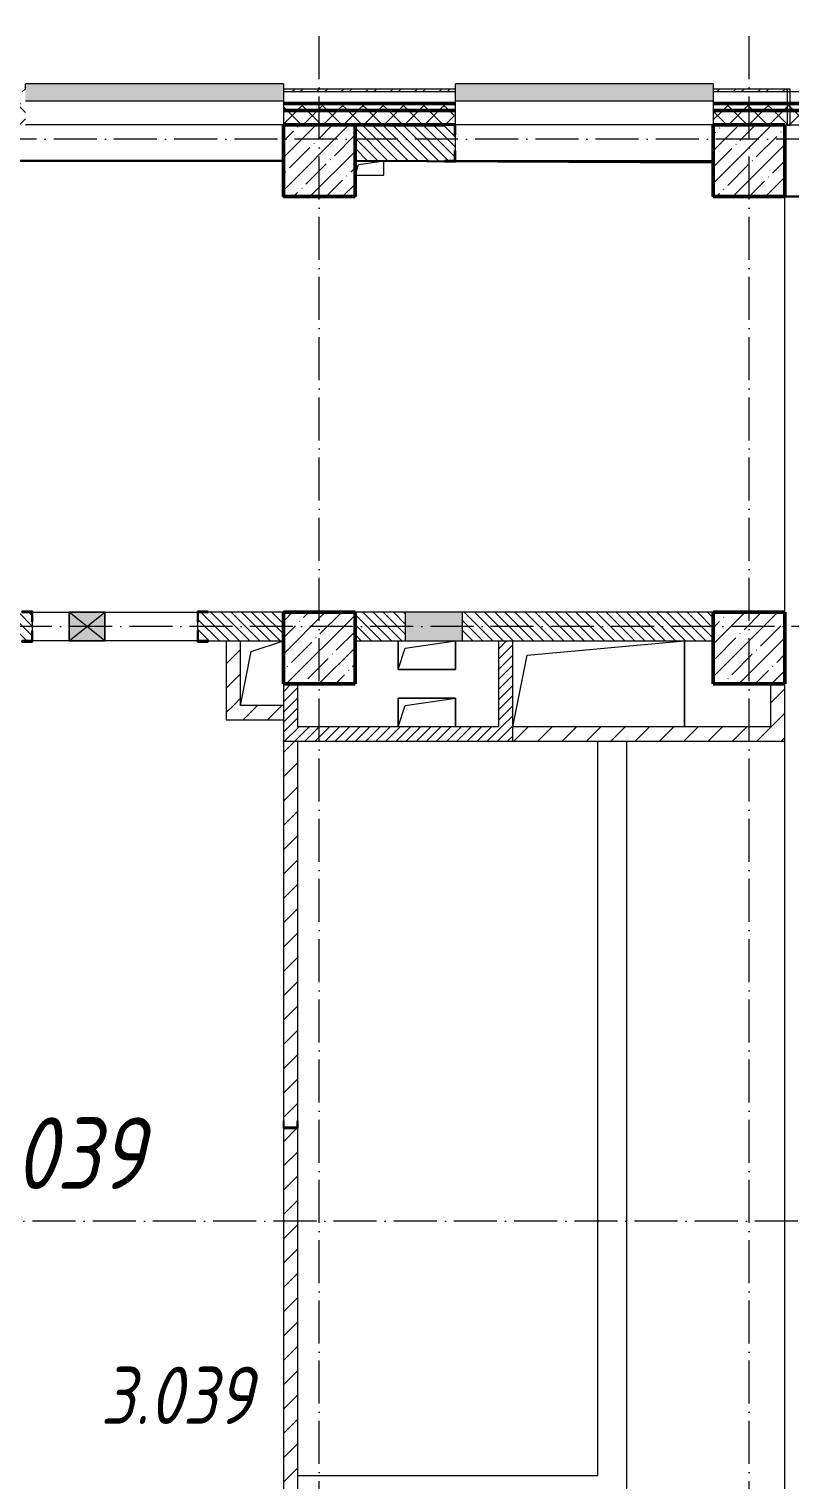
# Model space of a CAD drawing. Header units: millimetres. Extents: x -213536 to 1564669, y 70501 to 942238.
# Drawn here: x 726397 to 731707, y 286307 to 296432 of the extents above; entities that cross this region are included whole.
import ezdxf

# ---------------------------------------------------------------- set-up
doc = ezdxf.new("R2010")
doc.units = ezdxf.units.MM
doc.linetypes.add('50_200_ШТРИХ_1Т_ш5_п1_п1_', pattern=[700, 500, -100, 0, -100])
for name, color, linetype, lineweight in [('3) ЖБ 4м', 3, 'Continuous', 30), ('3.1) ЖБ окна 1.2 м', 102, 'Continuous', 30), ('A-DETL-GENF-OTLN', 7, 'Continuous', 9), ('A-FLOR-____-OTLN', 7, 'Continuous', 9), ('A-GENM-____-MCUT', 7, 'Continuous', 25), ('A-GENM-____-OTLN', 7, 'Continuous', 9), ('A-GENM-____-OTLN-1', 7, 'Continuous', 25), ('A-GLAZ-____-OTLN', 7, 'Continuous', 9), ('A-WALL-____-MCUT-2', 7, 'Continuous', 50), ('A-WALL-____-MCUT-3', 7, 'Continuous', 9), ('A-WALL-____-OTLN', 7, 'Continuous', 9), ('A-WALL-____-PATT-1', 7, 'Continuous', 9), ('A-WALL-FNSH-MCUT-1', 7, 'Continuous', 9), ('I-WALL-____-OTLN', 7, 'Continuous', 9), ('S-COLS-____-MCUT', 7, 'Continuous', 50), ('S-COLS-____-OTLN', 7, 'Continuous', 9), ('S-GRID-____-OTLN-1', 7, '50_200_ШТРИХ_1Т_ш5_п1_п1_', 9), ('Марки помещений', 7, 'Continuous', 9)]:
    doc.layers.add(name, color=color, linetype=linetype, lineweight=lineweight)
doc.layers.add('A-GLAZ-____-OTLN-1', color=7, linetype='Continuous', lineweight=9, true_color=0xc0c0c0)
doc.styles.add('ISOCPEUR_I_2', font='isocpeui.ttf', dxfattribs={"width": 0.85, "height": 2.3})
pattern_1 = [(45, (693371.93, 286281.11), (-84.8528, 84.8528), [])]
pattern_2 = [(45, (693371.93, 286281.11), (-70.71068, 70.71068), []), (135, (693371.93, 286281.11), (-70.71068, -70.71068), [])]
pattern_3 = [(135, (693371.93, 286281.11), (-35.35534, -35.35534), [])]
pattern_4 = [(45, (693371.93, 286281.11), (-35.35534, 35.35534), [])]

# ---------------------------------------------------------------- blocks, each defined once
blk = doc.blocks.new('BSC_Колонна _Прямоугольная - 500х500-V73-АР1_План отверстий 3 этажа в осях 1-64_А-ГГ')
at = {"layer": 'S-COLS-____-OTLN'}
h = blk.add_hatch(dxfattribs=at)
h.set_pattern_fill('FP_110', color=256, style=0, pattern_type=2)
h.set_pattern_definition([(45, (-38050, -5831.04), (-114.04925, 114.04925), []), (45, (-37935.95, -5831.04), (-114.04925, 114.04925), [201.613, -40.323, 3.353, -36.97])])
h.paths.add_polyline_path([(-250, -250), (250, -250), (250, 250), (-250, 250)], flags=0)
at = {"layer": 'S-COLS-____-MCUT'}
for p, q in [((250, 250), (-250, 250)), ((-250, 250), (-250, -250)), ((250, -250), (250, 250)), ((-250, -250), (250, -250))]:
    blk.add_line(p, q, dxfattribs=at)
blk = doc.blocks.new('BSC_Колонна _Прямоугольная - 500х500-V114-АР1_План отверстий 3 этажа в осях 1-64_А-ГГ')
at = {"layer": 'S-COLS-____-OTLN'}
h = blk.add_hatch(dxfattribs=at)
h.set_pattern_fill('FP_137', color=256, style=0, pattern_type=2)
h.set_pattern_definition([(45, (-35050, -5831.04), (-114.04925, 114.04925), []), (45, (-34935.95, -5831.04), (-114.04925, 114.04925), [201.613, -40.323, 3.353, -36.97])])
h.paths.add_polyline_path([(-250, -250), (250, -250), (250, 250), (-250, 250)], flags=0)
at = {"layer": 'S-COLS-____-MCUT'}
for p, q in [((250, 250), (-250, 250)), ((-250, 250), (-250, -250)), ((250, -250), (250, 250)), ((-250, -250), (250, -250))]:
    blk.add_line(p, q, dxfattribs=at)
blk = doc.blocks.new('BSC_Колонна _Прямоугольная - 500х500-V115-АР1_План отверстий 3 этажа в осях 1-64_А-ГГ')
at = {"layer": 'S-COLS-____-OTLN'}
h = blk.add_hatch(dxfattribs=at)
h.set_pattern_fill('FP_138', color=256, style=0, pattern_type=2)
h.set_pattern_definition([(45, (-38050, -9231.04), (-114.04925, 114.04925), []), (45, (-37935.95, -9231.04), (-114.04925, 114.04925), [201.613, -40.323, 3.353, -36.97])])
h.paths.add_polyline_path([(-250, -250), (250, -250), (250, 250), (-250, 250)], flags=0)
at = {"layer": 'S-COLS-____-MCUT'}
for p, q in [((250, 250), (-250, 250)), ((-250, 250), (-250, -250)), ((250, -250), (250, 250)), ((-250, -250), (250, -250))]:
    blk.add_line(p, q, dxfattribs=at)
blk = doc.blocks.new('Фахверк_СКБ_Уголок - 250_2700-27497298-АР1_План отверстий 3 этажа в осях 1-64_А-ГГ')
at = {"layer": 'A-GENM-____-MCUT'}
for p, q in [((200, 181), (125, 181)), ((125, 181), (125, 106)), ((125, 106), (131, 106)), ((131, 106), (131, 175)), ((131, 175), (200, 175)), ((200, 175), (200, 181)), ((131, -6), (125, -6)), ((125, -6), (125, -81)), ((125, -81), (200, -81)), ((131, -75), (131, -6)), ((200, -75), (131, -75)), ((200, -81), (200, -75))]:
    blk.add_line(p, q, dxfattribs=at)
blk = doc.blocks.new('154_Фахверк_СКБ_Швеллер - Тип_100_3550-28487752-АР1_План отверстий 3 этажа в осях 1-64_А-ГГ')
at = {"layer": 'A-GENM-____-MCUT'}
for p, q in [((175, 50), (125, 50)), ((125, 50), (125, -50)), ((128, 47), (175, 47)), ((128, -47), (128, 47)), ((175, 47), (175, 50)), ((125, -50), (175, -50)), ((175, -47), (128, -47)), ((175, -50), (175, -47))]:
    blk.add_line(p, q, dxfattribs=at)
blk = doc.blocks.new('154_Стойка_СКБ_Уголок - СМ-2180_200-28268025-АР1_План отверстий 3 этажа в осях 1-64_А-ГГ')
at = {"layer": 'A-GENM-____-MCUT'}
for p, q in [((125, 156), (125, 81)), ((200, 156), (125, 156)), ((131, 81), (131, 150)), ((131, 150), (200, 150)), ((200, 150), (200, 156)), ((125, 81), (131, 81)), ((131, 19), (125, 19)), ((125, 19), (125, -56)), ((131, -50), (131, 19)), ((125, -56), (200, -56)), ((200, -50), (131, -50)), ((200, -56), (200, -50))]:
    blk.add_line(p, q, dxfattribs=at)
blk = doc.blocks.new('AR_Отверстие Ниша - Лючок-32404336-АР1_План отверстий 3 этажа в осях 1-64_А-ГГ')
at = {"layer": 'A-GLAZ-____-OTLN'}
blk.add_hatch(color=256, dxfattribs=at).paths.add_polyline_path([(-200, 100), (-200, -100), (200, -100), (200, 100)], flags=0)
for p, q in [((200, 100), (-200, 100)), ((-200, 100), (-200, -100)), ((200, -100), (200, 100)), ((-200, -100), (200, -100))]:
    blk.add_line(p, q, dxfattribs=at)
blk = doc.blocks.new('AR_Отверстие прямоугольное _в плите_ - AR_Отверстие прямоугольное _в плите_-30459223-АР1_План отверстий 3 этажа в осях 1-64_А-ГГ')
at = {"layer": 'A-GENM-____-OTLN'}
for p, q in [((-200, 100), (-200, -100)), ((-200, -100), (-150, 50)), ((-150, 50), (200, 100)), ((200, -100), (200, 100)), ((-200, -100), (200, -100))]:
    blk.add_line(p, q, dxfattribs=at)
blk = doc.blocks.new('AR_Отверстие прямоугольное _в плите_ - AR_Отверстие прямоугольное _в плите_-V181-АР1_План отверстий 3 этажа в осях 1-64_А-ГГ')
at = {"layer": 'A-GENM-____-OTLN'}
for p, q in [((-100, -50), (-75, 25)), ((-75, 25), (100, 50)), ((100, -50), (100, 50)), ((-100, -50), (100, -50))]:
    blk.add_line(p, q, dxfattribs=at)
blk = doc.blocks.new('AR_Отверстие прямоугольное _в плите_ - AR_Отверстие прямоугольное _в плите_-V191-АР1_План отверстий 3 этажа в осях 1-64_А-ГГ')
at = {"layer": 'A-GENM-____-OTLN'}
for p, q in [((200, 100), (-200, 100)), ((-200, 100), (-200, -100)), ((-200, -100), (-150, 50)), ((-150, 50), (200, 100)), ((200, -100), (200, 100))]:
    blk.add_line(p, q, dxfattribs=at)
blk = doc.blocks.new('AR_Отверстие прямоугольное _в плите_ - AR_Отверстие прямоугольное _в плите_-V196-АР1_План отверстий 3 этажа в осях 1-64_А-ГГ')
at = {"layer": 'A-GENM-____-OTLN'}
for p, q in [((-75, 150), (150, 225)), ((-150, -225), (-75, 150))]:
    blk.add_line(p, q, dxfattribs=at)
blk = doc.blocks.new('AR_Отверстие прямоугольное _в плите_ - AR_Отверстие прямоугольное _в плите_-V205-АР1_План отверстий 3 этажа в осях 1-64_А-ГГ')
at = {"layer": 'A-GENM-____-OTLN'}
for p, q in [((-500, 200), (600, 300)), ((600, -300), (600, 300)), ((-600, -300), (-500, 200))]:
    blk.add_line(p, q, dxfattribs=at)
blk = doc.blocks.new('Отлив_СКБ - Отлив витража_120_НВФ-31885687-АР1_План отверстий 3 этажа в осях 1-64_А-ГГ')
at = {"layer": 'A-GLAZ-____-OTLN-1'}
for points in [[(0, 0), (0, -2), (1800, -2), (1800, 0), (534, 0)], [(0, -2), (0, -120), (1800, -120), (1800, -2), (534, -2)]]:
    blk.add_hatch(color=256, dxfattribs=at).paths.add_polyline_path(points, flags=0)
at = {"layer": 'A-GLAZ-____-OTLN'}
for p, q in [((0, 0), (1800, 0)), ((1800, -2), (0, -2)), ((0, -120), (0, -83)), ((1800, -83), (1800, -120)), ((0, -120), (1800, -120))]:
    blk.add_line(p, q, dxfattribs=at)
blk = doc.blocks.new('Стены 4 - Стены 4-31195499-АР1_План отверстий 3 этажа в осях 1-64_А-ГГ')
at = {"layer": 'A-WALL-____-MCUT-3'}
for p, q in [((-1799, 41030), (-1799, 41010)), ((-1549, 41030), (-1799, 41030)), ((-1799, 41010), (-1549, 41010)), ((-1549, 41010), (-1549, 41030))]:
    blk.add_line(p, q, dxfattribs=at)
blk = doc.blocks.new('AR_Отверстие прямоугольное _в стене__БезПР - AR_Отверстие прямоугольное _в стене__БезПР-36427681-АР1_План отверстий 3 этажа в осях 1-64_А-ГГ')
at = {"layer": 'A-GLAZ-____-OTLN'}
blk.add_hatch(color=256, dxfattribs=at).paths.add_polyline_path([(125, 100), (-125, 100), (-125, -100), (125, -100)], flags=0)
at = {"layer": 'A-DETL-GENF-OTLN'}
for p, q in [((-125, -100), (-125, 100)), ((-125, 100), (125, 100)), ((125, 100), (-125, -100)), ((-125, 100), (125, -100)), ((125, 100), (-125, 100)), ((-125, 100), (-125, -100)), ((125, 100), (125, -100)), ((125, -100), (125, 100)), ((125, -100), (-125, -100)), ((-125, -100), (125, -100))]:
    blk.add_line(p, q, dxfattribs=at)
at = {"layer": 'A-GLAZ-____-OTLN'}
blk.add_line((125, 100), (-125, 100), dxfattribs=at)

msp = doc.modelspace()

# ---------------------------------------------------------------- hatches: boundary and pattern name
at = {"layer": 'A-WALL-____-PATT-1'}
h = msp.add_hatch(dxfattribs=at)
h.set_pattern_fill('FP_3', color=256, style=0, pattern_type=2)
h.set_pattern_definition([(45, (693371.93, 286281.11), (-85.5366, 85.5366), []), (45, (693428.95, 286281.11), (-85.5366, 85.5366), [])])
h.paths.add_polyline_path([(731686.9, 295992.2), (731686.9, 296012.2), (731171.9, 296012.2), (731171.9, 295992.2)], flags=0)
h.paths.add_polyline_path([(728171.9, 295992.2), (729371.9, 295992.2), (729371.9, 296012.2), (728171.9, 296012.2)], flags=0)
h.paths.add_polyline_path([(726371.9, 295992.2), (726371.9, 296012.2), (725171.9, 296012.2), (725172.6, 295992.2)], flags=0)
h.paths.add_polyline_path([(723371.9, 295992.2), (723371.9, 296012.2), (722171.9, 296012.2), (722171.9, 295992.2)], flags=0)
h.paths.add_polyline_path([(720371.9, 295992.2), (720371.9, 296012.2), (717221.9, 296012.2), (717221.9, 295992.2), (718102.8, 295992.2)], flags=0)
h = msp.add_hatch(dxfattribs=at)
h.set_pattern_fill('FP_1', color=256, style=0, pattern_type=2)
h.set_pattern_definition(pattern_2)
h.paths.add_polyline_path([(767721.9, 295862.2), (767721.9, 295912.2), (761371.9, 295912.2), (761371.9, 295862.2), (767591.8, 295862.2)], flags=0)
h.paths.add_polyline_path([(753452, 295862.2), (753571.9, 295862.2), (753571.9, 295912.2), (752371.9, 295912.2), (752371.9, 295862.2)], flags=0)
h.paths.add_polyline_path([(750571.9, 295862.2), (750571.9, 295912.2), (749371.9, 295912.2), (749371.9, 295862.2), (749917.1, 295862.2)], flags=0)
h.paths.add_polyline_path([(747571.9, 295862.2), (747571.9, 295912.2), (746371.9, 295912.2), (746371.9, 295862.2), (746382.2, 295862.2)], flags=0)
h.paths.add_polyline_path([(744571.9, 295862.2), (744571.9, 295912.2), (743371.9, 295912.2), (743371.9, 295862.2)], flags=0)
h.paths.add_polyline_path([(740371.9, 295862.2), (741571.9, 295862.2), (741571.9, 295912.2), (740371.9, 295912.2)], flags=0)
h.paths.add_polyline_path([(738571.9, 295862.2), (738571.9, 295912.2), (737371.9, 295912.2), (737371.9, 295862.2), (737544.9, 295862.2)], flags=0)
h.paths.add_polyline_path([(735571.9, 295862.2), (735571.9, 295912.2), (734371.9, 295912.2), (734371.9, 295862.2)], flags=0)
h.paths.add_polyline_path([(732242.5, 295862.2), (732571.9, 295862.2), (732571.9, 295912.2), (731171.9, 295912.2), (731171.9, 295862.2)], flags=0)
h.paths.add_polyline_path([(728171.9, 295862.2), (729371.9, 295862.2), (729371.9, 295912.2), (728171.9, 295912.2)], flags=0)
h.paths.add_polyline_path([(726371.9, 295862.2), (726371.9, 295912.2), (725171.9, 295912.2), (725172.6, 295862.2)], flags=0)
h.paths.add_polyline_path([(723371.9, 295862.2), (723371.9, 295912.2), (722171.9, 295912.2), (722171.9, 295862.2)], flags=0)
h.paths.add_polyline_path([(720371.9, 295862.2), (720371.9, 295912.2), (717201.9, 295912.2), (717201.9, 295862.2), (718102.8, 295862.2)], flags=0)
h = msp.add_hatch(dxfattribs=at)
h.set_pattern_fill('FP_1', color=256, style=0, pattern_type=2)
h.set_pattern_definition(pattern_2)
h.paths.add_polyline_path([(767721.9, 295762.2), (767721.9, 295862.2), (761371.9, 295862.2), (761371.9, 295768.2), (761446.9, 295768.2), (761446.9, 295762.2), (767591.8, 295762.2)], flags=0)
h.paths.add_polyline_path([(753452, 295762.2), (753496.9, 295762.2), (753496.9, 295768.2), (753571.9, 295768.2), (753571.9, 295862.2), (752371.9, 295862.2), (752371.9, 295768.2), (752446.9, 295768.2), (752446.9, 295762.2), (753221.9, 295762.2)], flags=0)
h.paths.add_polyline_path([(750496.9, 295762.2), (750496.9, 295768.2), (750571.9, 295768.2), (750571.9, 295862.2), (749371.9, 295862.2), (749371.9, 295768.2), (749446.9, 295768.2), (749446.9, 295762.2), (749917.1, 295762.2)], flags=0)
h.paths.add_polyline_path([(747496.9, 295762.2), (747496.9, 295768.2), (747571.9, 295768.2), (747571.9, 295862.2), (746371.9, 295862.2), (746371.9, 295768.2), (746446.9, 295768.2), (746446.9, 295762.2), (747221.9, 295762.2)], flags=0)
h.paths.add_polyline_path([(744496.9, 295762.2), (744496.9, 295768.2), (744571.9, 295768.2), (744571.9, 295862.2), (743371.9, 295862.2), (743371.9, 295768.2), (743446.9, 295768.2), (743446.9, 295762.2), (743721.9, 295762.2)], flags=0)
h.paths.add_polyline_path([(741496.9, 295762.2), (741496.9, 295768.2), (741571.9, 295768.2), (741571.9, 295862.2), (740371.9, 295862.2), (740371.9, 295768.2), (740446.9, 295768.2), (740446.9, 295762.2), (741079.8, 295762.2)], flags=0)
h.paths.add_polyline_path([(737446.9, 295762.2), (738496.9, 295762.2), (738496.9, 295768.2), (738571.9, 295768.2), (738571.9, 295862.2), (737371.9, 295862.2), (737371.9, 295768.2), (737446.9, 295768.2)], flags=0)
h.paths.add_polyline_path([(734721.9, 295762.2), (735496.9, 295762.2), (735496.9, 295768.2), (735571.9, 295768.2), (735571.9, 295862.2), (734371.9, 295862.2), (734371.9, 295768.2), (734446.9, 295768.2), (734446.9, 295762.2)], flags=0)
h.paths.add_polyline_path([(732242.5, 295762.2), (732496.9, 295762.2), (732496.9, 295768.2), (732571.9, 295768.2), (732571.9, 295862.2), (731171.9, 295862.2), (731171.9, 295762.2), (732221.9, 295762.2)], flags=0)
h.paths.add_polyline_path([(728707.5, 295762.2), (729296.9, 295762.2), (729296.9, 295768.2), (729371.9, 295768.2), (729371.9, 295862.2), (728171.9, 295862.2), (728171.9, 295762.2), (728671.9, 295762.2)], flags=0)
h.paths.add_polyline_path([(726296.9, 295762.2), (726296.9, 295768.2), (726371.9, 295768.2), (726371.9, 295862.2), (725171.9, 295862.2), (725172.6, 295768.2), (725246.9, 295768.2), (725246.9, 295762.2)], flags=0)
h.paths.add_polyline_path([(723296.9, 295762.2), (723296.9, 295768.2), (723371.9, 295768.2), (723371.9, 295862.2), (722171.9, 295862.2), (722171.9, 295762.2), (722671.9, 295762.2)], flags=0)
h.paths.add_polyline_path([(720296.9, 295762.2), (720296.9, 295768.2), (720371.9, 295768.2), (720371.9, 295862.2), (717201.9, 295862.2), (717201.9, 295762.2), (719671.9, 295762.2)], flags=0)
h = msp.add_hatch(dxfattribs=at)
h.set_pattern_fill('FP_6', color=256, style=0, pattern_type=2)
h.set_pattern_definition(pattern_3)
h.paths.add_polyline_path([(728671.9, 295512.2), (729365.9, 295512.2), (729365.9, 295581.2), (729371.9, 295581.2), (729371.9, 295693.2), (729365.9, 295693.2), (729365.9, 295762.2), (728671.9, 295762.2)], flags=0)
h = msp.add_hatch(dxfattribs=at)
h.set_pattern_fill('FP_6', color=256, style=0, pattern_type=2)
h.set_pattern_definition(pattern_3)
h.paths.add_polyline_path([(727646.9, 292162.2), (728171.9, 292162.2), (728171.9, 292362.2), (727577.9, 292362.2), (727577.9, 292293.2), (727571.9, 292293.2), (727571.9, 292231.2), (727577.9, 292231.2), (727577.9, 292162.2)], flags=0)
h.paths.add_polyline_path([(726346.9, 292162.2), (726415.9, 292162.2), (726415.9, 292231.2), (726421.9, 292231.2), (726421.9, 292293.2), (726415.9, 292293.2), (726415.9, 292362.2), (725971.9, 292362.2), (725971.9, 292162.2)], flags=0)
h.paths.add_polyline_path([(725271.9, 292162.2), (725271.9, 292362.2), (724477.9, 292362.2), (724477.9, 292293.2), (724471.9, 292293.2), (724471.9, 292231.2), (724477.9, 292231.2), (724477.9, 292162.2), (725172.6, 292162.2)], flags=0)
h.paths.add_polyline_path([(723546.9, 292162.2), (723765.9, 292162.2), (723765.9, 292231.2), (723771.9, 292231.2), (723771.9, 292293.2), (723765.9, 292293.2), (723765.9, 292362.2), (723477.9, 292362.2), (723477.9, 292293.2), (723471.9, 292293.2), (723471.9, 292231.2), (723477.9, 292231.2), (723477.9, 292162.2)], flags=0)
h.paths.add_polyline_path([(722671.9, 292162.2), (722765.9, 292162.2), (722765.9, 292231.2), (722771.9, 292231.2), (722771.9, 292293.2), (722765.9, 292293.2), (722765.9, 292362.2), (722671.9, 292362.2), (722671.9, 292256.2)], flags=0)
h = msp.add_hatch(dxfattribs=at)
h.set_pattern_fill('FP_6', color=256, style=0, pattern_type=2)
h.set_pattern_definition(pattern_3)
h.paths.add_polyline_path([(731171.9, 292162.2), (731171.9, 292362.2), (729421.9, 292362.2), (729421.9, 292162.2), (730475, 292162.2)], flags=0)
h.paths.add_polyline_path([(728707.5, 292162.2), (729021.9, 292162.2), (729021.9, 292362.2), (728671.9, 292362.2), (728671.9, 292162.2)], flags=0)
h = msp.add_hatch(dxfattribs=at)
h.set_pattern_fill('FP_4', color=256, style=0, pattern_type=2)
h.set_pattern_definition(pattern_1)
h.paths.add_polyline_path([(727871.9, 291712.2), (727871.9, 292162.2), (727771.9, 292162.2), (727771.9, 291712.2)], flags=0)
h = msp.add_hatch(dxfattribs=at)
h.set_pattern_fill('FP_5', color=256, style=0, pattern_type=2)
h.set_pattern_definition(pattern_4)
h.paths.add_polyline_path([(729771.9, 291562.2), (729771.9, 292162.2), (729671.9, 292162.2), (729671.9, 291562.2)], flags=0)
h = msp.add_hatch(dxfattribs=at)
h.set_pattern_fill('FP_5', color=256, style=0, pattern_type=2)
h.set_pattern_definition(pattern_4)
h.paths.add_polyline_path([(728271.9, 291462.2), (728271.9, 291862.2), (728171.9, 291862.2), (728171.9, 291462.2)], flags=0)
h = msp.add_hatch(dxfattribs=at)
h.set_pattern_fill('FP_4', color=256, style=0, pattern_type=2)
h.set_pattern_definition(pattern_1)
h.paths.add_polyline_path([(731671.9, 291462.2), (731671.9, 291862.2), (731571.9, 291862.2), (731571.9, 291462.2)], flags=0)
h = msp.add_hatch(dxfattribs=at)
h.set_pattern_fill('FP_4', color=256, style=0, pattern_type=2)
h.set_pattern_definition(pattern_1)
h.paths.add_polyline_path([(728171.9, 291612.2), (728171.9, 291712.2), (727771.9, 291712.2), (727771.9, 291612.2)], flags=0)
h = msp.add_hatch(dxfattribs=at)
h.set_pattern_fill('FP_5', color=256, style=0, pattern_type=2)
h.set_pattern_definition(pattern_4)
h.paths.add_polyline_path([(729771.9, 291462.2), (729771.9, 291562.2), (728271.9, 291562.2), (728271.9, 291462.2), (728707.5, 291462.2)], flags=0)
h = msp.add_hatch(dxfattribs=at)
h.set_pattern_fill('FP_4', color=256, style=0, pattern_type=2)
h.set_pattern_definition(pattern_1)
h.paths.add_polyline_path([(731571.9, 291462.2), (731571.9, 291562.2), (729771.9, 291562.2), (729771.9, 291462.2), (730475, 291462.2)], flags=0)
h = msp.add_hatch(dxfattribs=at)
h.set_pattern_fill('FP_4', color=256, style=0, pattern_type=2)
h.set_pattern_definition(pattern_1)
h.paths.add_polyline_path([(728174.9, 284862.2), (728268.9, 284862.2), (728268.9, 284909.2), (728174.9, 284909.2)], flags=0)
h.paths.add_polyline_path([(728264.3, 286066.7), (728264.3, 286108.2), (728271.9, 286108.2), (728271.9, 288762.2), (728171.9, 288762.2), (728172.8, 286108.2), (728179.5, 286108.2), (728179.5, 286066.7)], flags=0)
h.paths.add_polyline_path([(728268.9, 288765.2), (728268.9, 288812.2), (728271.9, 288812.2), (728271.9, 291462.2), (728171.9, 291462.2), (728171.9, 288812.2), (728174.9, 288812.2), (728174.9, 288765.2), (728222, 288765.2)], flags=0)
at = {"layer": 'S-COLS-____-OTLN'}
h = msp.add_hatch(dxfattribs=at)
h.set_pattern_fill('FP_38', color=256, style=0, pattern_type=2)
h.set_pattern_definition([(45, (693371.93, 286281.11), (-114.04925, 114.04925), []), (45, (693485.98, 286281.11), (-114.04925, 114.04925), [201.612, -40.322, 3.353, -36.97])])
h.paths.add_polyline_path([(728171.9, 295262.2), (728671.9, 295262.2), (728671.9, 295762.2), (728171.9, 295762.2)], flags=0)

# ---------------------------------------------------------------- linework, layer by layer
at = {"layer": '3) ЖБ 4м'}
for points in [[(728171.9, 295512.2), (728171.9, 295262.2), (728671.9, 295262.2), (728671.9, 295512.2)], [(731171.9, 295512.2), (731171.9, 295262.2), (732221.9, 295262.2), (732221.9, 295512.2)], [(728671.9, 292362.2), (728171.9, 292362.2)], [(731671.9, 292362.2), (731171.9, 292362.2)]]:
    msp.add_lwpolyline(points, dxfattribs=at)
at = {"layer": '3.1) ЖБ окна 1.2 м'}
for points in [[(728171.9, 295512.2), (722683.9, 295512.2)], [(731159.9, 295500.2), (728671.9, 295512.2)]]:
    msp.add_lwpolyline(points, dxfattribs=at)
at = {"layer": 'A-FLOR-____-OTLN'}
for p, q in [((731671.9, 292362.2), (731671.9, 295262.2)), ((728971.9, 291962.2), (728971.9, 292162.2)), ((729371.9, 292162.2), (729371.9, 291962.2)), ((730971.9, 292162.2), (730971.9, 291562.2)), ((729371.9, 291962.2), (728971.9, 291962.2)), ((728971.9, 291762.2), (729371.9, 291762.2)), ((728971.9, 291562.2), (728971.9, 291762.2)), ((729371.9, 291762.2), (729371.9, 291562.2)), ((731671.9, 284862.2), (731671.9, 291462.2))]:
    msp.add_line(p, q, dxfattribs=at)
at = {"layer": 'A-WALL-____-MCUT-2'}
for p, q in [((729371.9, 295912.2), (728171.9, 295912.2)), ((729371.9, 295862.2), (728171.9, 295862.2)), ((732571.9, 295912.2), (731171.9, 295912.2)), ((732571.9, 295862.2), (731171.9, 295862.2)), ((728671.9, 295762.2), (729296.9, 295762.2))]:
    msp.add_line(p, q, dxfattribs=at)
at = {"layer": 'A-WALL-____-MCUT-3'}
for p, q in [((729371.9, 295992.2), (728171.9, 295992.2)), ((728171.9, 295992.2), (728171.9, 295762.2)), ((729371.9, 295768.2), (729371.9, 295992.2)), ((732571.9, 295992.2), (731171.9, 295992.2)), ((731171.9, 295992.2), (731171.9, 295762.2)), ((728171.9, 295762.2), (728671.9, 295762.2)), ((728671.9, 295762.2), (728671.9, 295512.2)), ((731671.9, 295762.2), (732221.9, 295762.2)), ((729371.9, 295581.2), (729371.9, 295693.2)), ((728671.9, 295512.2), (729296.9, 295512.2)), ((728171.9, 292362.2), (727646.9, 292362.2)), ((729021.9, 292362.2), (728671.9, 292362.2)), ((731171.9, 292362.2), (729421.9, 292362.2)), ((726421.9, 292231.2), (726421.9, 292293.2)), ((727571.9, 292293.2), (727571.9, 292231.2)), ((727646.9, 292162.2), (728171.9, 292162.2)), ((728671.9, 292162.2), (729021.9, 292162.2)), ((729421.9, 292162.2), (731171.9, 292162.2))]:
    msp.add_line(p, q, dxfattribs=at)
at = {"layer": 'A-WALL-____-OTLN'}
for p, q in [((728171.9, 295762.2), (726371.9, 295762.2)), ((731171.9, 295762.2), (729371.9, 295762.2)), ((728171.9, 295512.2), (726371.9, 295512.2)), ((731171.9, 295512.2), (729371.9, 295512.2))]:
    msp.add_line(p, q, dxfattribs=at)
at = {"layer": 'A-WALL-FNSH-MCUT-1'}
for p, q in [((729371.9, 296012.2), (728171.9, 296012.2)), ((728171.9, 296012.2), (728171.9, 295992.2)), ((729371.9, 295992.2), (729371.9, 296012.2)), ((729371.9, 295992.2), (729371.9, 295992.2)), ((731686.9, 296012.2), (731171.9, 296012.2)), ((731171.9, 296012.2), (731171.9, 295992.2)), ((731686.9, 295992.2), (731686.9, 296012.2)), ((727771.9, 292162.2), (727771.9, 291612.2)), ((727871.9, 291712.2), (727871.9, 292162.2)), ((729671.9, 292162.2), (729671.9, 291562.2)), ((729771.9, 291462.2), (729771.9, 292162.2)), ((728171.9, 291862.2), (728171.9, 288812.2)), ((728271.9, 291562.2), (728271.9, 291862.2)), ((731571.9, 291862.2), (731571.9, 291562.2)), ((731671.9, 291462.2), (731671.9, 291862.2)), ((728171.9, 291712.2), (727871.9, 291712.2)), ((727771.9, 291612.2), (728171.9, 291612.2)), ((729671.9, 291562.2), (728271.9, 291562.2)), ((731571.9, 291562.2), (729771.9, 291562.2)), ((728171.9, 291462.2), (731671.9, 291462.2)), ((728271.9, 288812.2), (728271.9, 291462.2)), ((728171.9, 288762.2), (728171.9, 286108.2)), ((728271.9, 286108.2), (728271.9, 288762.2))]:
    msp.add_line(p, q, dxfattribs=at)
at = {"layer": 'I-WALL-____-OTLN'}
for p, q in [((726421.9, 292362.2), (726676.9, 292362.2)), ((726926.9, 292362.2), (727571.9, 292362.2)), ((726676.9, 292162.2), (726421.9, 292162.2)), ((727571.9, 292162.2), (726926.9, 292162.2)), ((730366.9, 286337.2), (730366.9, 291462.2)), ((730566.9, 291462.2), (730566.9, 286137.2)), ((728271.9, 286337.2), (730366.9, 286337.2))]:
    msp.add_line(p, q, dxfattribs=at)
at = {"layer": 'S-COLS-____-MCUT'}
for p, q in [((728671.9, 295762.2), (728171.9, 295762.2)), ((728171.9, 295762.2), (728171.9, 295262.2)), ((728671.9, 295262.2), (728671.9, 295762.2)), ((728171.9, 295262.2), (728671.9, 295262.2))]:
    msp.add_line(p, q, dxfattribs=at)
at = {"layer": 'S-GRID-____-OTLN-1', "color": 251, "ltscale": 0.6, "true_color": 0x636466}
for p, q in [((728421.9, 281798.5), (728421.9, 296431.7)), ((731421.9, 281798.5), (731421.9, 296431.7)), ((797446.3, 295662.2), (688942.1, 295662.2)), ((783690.7, 292262.2), (688703.2, 292262.2)), ((797298.4, 288112.2), (688703.2, 288112.2))]:
    msp.add_line(p, q, dxfattribs=at)

# ---------------------------------------------------------------- block references
at = {"layer": 'A-GENM-____-OTLN'}
for name, p in [('AR_Отверстие прямоугольное _в плите_ - AR_Отверстие прямоугольное _в плите_-V181-АР1_План отверстий 3 этажа в осях 1-64_А-ГГ', (728771.9, 295462.2)), ('AR_Отверстие прямоугольное _в плите_ - AR_Отверстие прямоугольное _в плите_-V196-АР1_План отверстий 3 этажа в осях 1-64_А-ГГ', (728021.9, 291937.2)), ('AR_Отверстие прямоугольное _в плите_ - AR_Отверстие прямоугольное _в плите_-30459223-АР1_План отверстий 3 этажа в осях 1-64_А-ГГ', (729171.9, 292062.2)), ('AR_Отверстие прямоугольное _в плите_ - AR_Отверстие прямоугольное _в плите_-V205-АР1_План отверстий 3 этажа в осях 1-64_А-ГГ', (730371.9, 291862.2)), ('AR_Отверстие прямоугольное _в плите_ - AR_Отверстие прямоугольное _в плите_-V191-АР1_План отверстий 3 этажа в осях 1-64_А-ГГ', (729171.9, 291662.2))]:
    msp.add_blockref(name, p, dxfattribs=at)
at = {"layer": 'A-GENM-____-OTLN-1'}
for name, p, rotation in [('Фахверк_СКБ_Уголок - 250_2700-27497298-АР1_План отверстий 3 этажа в осях 1-64_А-ГГ', (729496.9, 295687.2), 180), ('154_Стойка_СКБ_Уголок - СМ-2180_200-28268025-АР1_План отверстий 3 этажа в осях 1-64_А-ГГ', (726546.9, 292312.2), 180), ('154_Фахверк_СКБ_Швеллер - Тип_100_3550-28487752-АР1_План отверстий 3 этажа в осях 1-64_А-ГГ', (728221.9, 288637.2), 89.99999999999991)]:
    msp.add_blockref(name, p, dxfattribs=dict(at, rotation=rotation))
msp.add_blockref('154_Стойка_СКБ_Уголок - СМ-2180_200-28268025-АР1_План отверстий 3 этажа в осях 1-64_А-ГГ', (727446.9, 292212.2), dxfattribs=at)
at = {"layer": 'A-GLAZ-____-OTLN', "rotation": 180}
for name, p in [('Отлив_СКБ - Отлив витража_120_НВФ-31885687-АР1_План отверстий 3 этажа в осях 1-64_А-ГГ', (728171.9, 295929.2)), ('Отлив_СКБ - Отлив витража_120_НВФ-31885687-АР1_План отверстий 3 этажа в осях 1-64_А-ГГ', (731171.9, 295929.2)), ('AR_Отверстие прямоугольное _в стене__БезПР - AR_Отверстие прямоугольное _в стене__БезПР-36427681-АР1_План отверстий 3 этажа в осях 1-64_А-ГГ', (726801.9, 292262.2)), ('AR_Отверстие Ниша - Лючок-32404336-АР1_План отверстий 3 этажа в осях 1-64_А-ГГ', (729221.9, 292262.2))]:
    msp.add_blockref(name, p, dxfattribs=at)
at = {"layer": 'A-WALL-____-OTLN', "rotation": 89.9999999999999}
msp.add_blockref('Стены 4 - Стены 4-31195499-АР1_План отверстий 3 этажа в осях 1-64_А-ГГ', (772717.2, 297560.7), dxfattribs=at)
at = {"layer": 'S-COLS-____-OTLN'}
for name, p in [('BSC_Колонна _Прямоугольная - 500х500-V115-АР1_План отверстий 3 этажа в осях 1-64_А-ГГ', (731421.9, 295512.2)), ('BSC_Колонна _Прямоугольная - 500х500-V114-АР1_План отверстий 3 этажа в осях 1-64_А-ГГ', (728421.9, 292112.2)), ('BSC_Колонна _Прямоугольная - 500х500-V73-АР1_План отверстий 3 этажа в осях 1-64_А-ГГ', (731421.9, 292112.2))]:
    msp.add_blockref(name, p, dxfattribs=at)

# ---------------------------------------------------------------- texts
at = {"layer": 'Марки помещений', "insert": (725873.3, 288836.8), "char_height": 500, "width": 785.654, "attachment_point": 1, "style": 'ISOCPEUR_I_2'}
msp.add_mtext('3.039', dxfattribs=at)
at = {"layer": 'Марки помещений', "color": 114, "true_color": 0x139b48, "insert": (726895.3, 287097.4), "char_height": 400, "width": 785.654, "attachment_point": 1, "style": 'ISOCPEUR_I_2'}
msp.add_mtext('3.039', dxfattribs=at)

doc.saveas('drawing.dxf')
